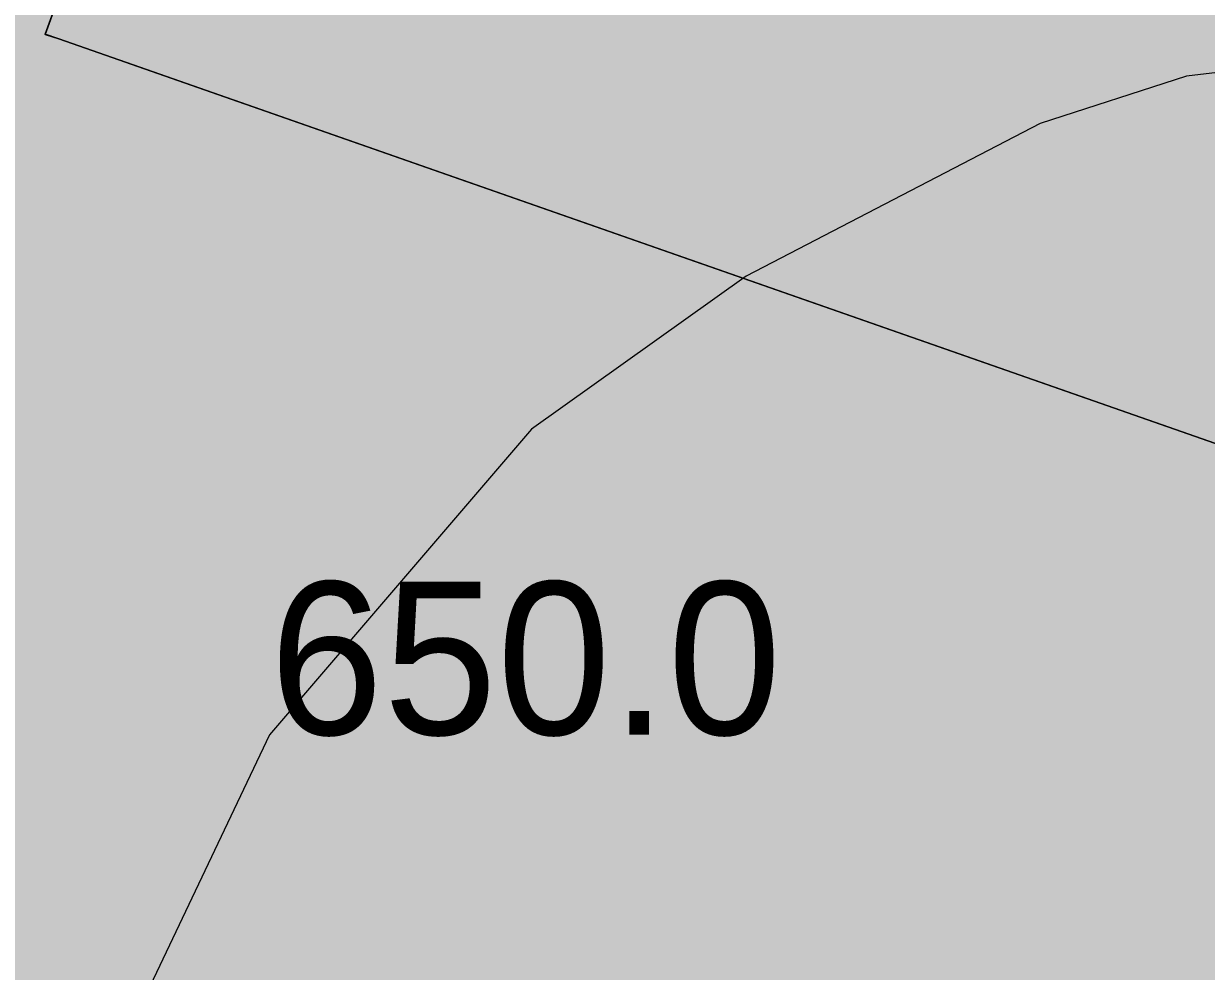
# Model space of a CAD drawing. Header units: metres. Extents: x -6 to 1255, y -2 to 532.
# Drawn here: x 1108.8 to 1124.26, y 129.82 to 142.21 of the extents above; entities that cross this region are included whole.
import ezdxf

# ---------------------------------------------------------------- set-up
doc = ezdxf.new("R2010")
doc.units = ezdxf.units.M
doc.header["$MEASUREMENT"] = 0
for name, color, linetype, lineweight, true_color in [('TPX_BUILDINGS', 7, 'CONTINUOUS', 0, 0x000000), ('TPX_BUILDINGS_HATCH', 7, 'CONTINUOUS', 0, 0xf0f0f0), ('TPX_CADASTRES', 7, 'CONTINUOUS', 0, 0x646464), ('TPX_RELIEF_CONTOUR_LINES', 7, 'CONTINUOUS', 0, 0x969696), ('TPX_RELIEF_CONTOUR_LINES_TEXT', 7, 'CONTINUOUS', 0, 0x000000)]:
    doc.layers.add(name, color=color, linetype=linetype, lineweight=lineweight, true_color=true_color)

msp = doc.modelspace()

# ---------------------------------------------------------------- hatches: boundary and pattern name
at = {"layer": 'TPX_BUILDINGS_HATCH'}
msp.add_hatch(color=256, dxfattribs=at).paths.add_polyline_path([(1103.275, 143.971), (1101.207, 110.331), (1101.227, 110.131), (1101.277, 110.041), (1101.427, 109.911), (1115.247, 105.831), (1120.137, 104.381), (1120.685, 106.461), (1120.783, 106.832), (1122.622, 113.802), (1124.106, 119.431), (1124.457, 120.761), (1124.537, 121.051), (1125.129, 123.19), (1126.087, 126.651), (1126.625, 128.611), (1126.697, 128.871), (1126.763, 129.072), (1128.777, 135.181), (1119.87, 138.298), (1110.989, 141.405), (1109.257, 142.011), (1109.077, 142.071), (1111.313, 148.243), (1111.422, 148.543), (1112.407, 151.261), (1104.467, 154.311), (1104.337, 154.321), (1104.217, 154.291), (1104.107, 154.241), (1104.007, 154.161), (1103.937, 154.061), (1103.887, 153.941), (1103.275, 143.971)])
h = msp.add_hatch(color=256, dxfattribs=at)
h.paths.add_polyline_path([(1111.313, 148.243), (1109.077, 142.071), (1109.257, 142.011), (1110.989, 141.405), (1119.87, 138.298), (1128.777, 135.181), (1126.763, 129.072), (1129.677, 127.881), (1130.397, 126.701), (1130.287, 125.901), (1129.987, 125.302), (1133.637, 124.041), (1134.257, 125.911), (1137.097, 124.801), (1142.217, 122.801), (1158.867, 116.28), (1159.307, 117.43), (1164.967, 114.85), (1168.797, 113.1), (1170.007, 112.55), (1170.604, 112.275), (1170.896, 112.14), (1173.686, 110.86), (1172.767, 117.22), (1172.317, 120.42), (1171.607, 125.36), (1171.827, 126.25), (1171.787, 127.31), (1171.547, 128), (1171.147, 128.62), (1170.677, 129.11), (1169.897, 129.6), (1169.017, 129.85), (1168.097, 129.85), (1156.937, 134.141), (1150.077, 136.771), (1142.657, 139.621), (1131.447, 143.941), (1124.757, 146.511), (1112.547, 151.211), (1112.407, 151.261), (1111.422, 148.543), (1111.313, 148.243)])
h.paths.add_polyline_path([(1127.657, 136.921), (1128.357, 138.761), (1132.497, 137.201), (1131.807, 135.351), (1127.657, 136.921)], flags=16)
h.paths.add_polyline_path([(1150.217, 121.381), (1151.357, 124.441), (1154.367, 123.241), (1154.717, 122.331), (1154.797, 121.681), (1154.767, 121.031), (1154.617, 120.401), (1154.357, 119.811), (1150.217, 121.381)], flags=16)
h.paths.add_polyline_path([(1159.267, 124.861), (1160.567, 126.15), (1161.757, 126.32), (1163.787, 125.44), (1164.037, 122.9), (1159.537, 122.34), (1159.267, 124.861)], flags=16)

# ---------------------------------------------------------------- linework, layer by layer
at = {"layer": 'TPX_BUILDINGS', "elevation": 0.042}
for points in [[(1126.763, 129.072), (1128.777, 135.181), (1119.87, 138.298), (1110.989, 141.405), (1109.257, 142.011), (1109.077, 142.071), (1111.313, 148.243), (1111.422, 148.543), (1112.407, 151.261), (1104.467, 154.311), (1104.337, 154.321), (1104.217, 154.291), (1104.107, 154.241), (1104.007, 154.161), (1103.937, 154.061), (1103.887, 153.941), (1103.275, 143.971), (1101.207, 110.331)], [(1168.097, 129.85), (1156.937, 134.141), (1150.077, 136.771), (1142.657, 139.621), (1131.447, 143.941), (1124.757, 146.511), (1112.547, 151.211), (1112.407, 151.261), (1111.422, 148.543), (1111.313, 148.243), (1109.077, 142.071), (1109.257, 142.011), (1110.989, 141.405), (1119.87, 138.298), (1128.777, 135.181), (1126.763, 129.072)]]:
    msp.add_lwpolyline(points, dxfattribs=at)
at = {"layer": 'TPX_CADASTRES', "elevation": 0.024}
msp.add_lwpolyline([(1103.887, 153.942), (1101.207, 110.332), (1101.227, 110.132), (1101.277, 110.042), (1101.427, 109.912), (1115.247, 105.831), (1120.137, 104.381), (1124.457, 120.761), (1124.537, 121.051), (1126.087, 126.651), (1126.697, 128.871), (1128.777, 135.181), (1109.257, 142.012), (1109.077, 142.072), (1112.407, 151.262), (1104.467, 154.312), (1104.337, 154.322), (1104.217, 154.292), (1104.107, 154.242), (1104.007, 154.162), (1103.937, 154.062)], close=True, dxfattribs=at)
msp.add_lwpolyline([(1168.097, 129.851), (1156.937, 134.141), (1150.077, 136.771), (1142.657, 139.621), (1131.447, 143.941), (1124.757, 146.512), (1112.547, 151.212), (1112.407, 151.262), (1109.077, 142.072), (1109.257, 142.012), (1128.777, 135.181), (1126.697, 128.871), (1126.087, 126.651), (1133.637, 124.041), (1134.257, 125.911), (1142.217, 122.801), (1158.867, 116.281), (1159.307, 117.431)], dxfattribs=at)
at = {"layer": 'TPX_RELIEF_CONTOUR_LINES', "elevation": 0.045}
for points in [[(1153.974, 129.285), (1149.977, 129.884), (1143.983, 130.048), (1142.3, 130.912), (1139.986, 133.188), (1135.459, 138.907), (1131.993, 141.149), (1127.997, 141.994), (1124, 141.525), (1122.089, 140.905), (1118.245, 138.907), (1115.436, 136.908), (1112.011, 132.911), (1110.113, 128.913)], [(1112.011, 132.911), (1112.011, 132.911)]]:
    msp.add_lwpolyline(points, dxfattribs=at)

# ---------------------------------------------------------------- texts
at = {"layer": 'TPX_RELIEF_CONTOUR_LINES_TEXT'}
msp.add_text('650.0', height=2, dxfattribs=at).set_placement((1112.011, 132.911, 0.045))

doc.saveas('drawing.dxf')
